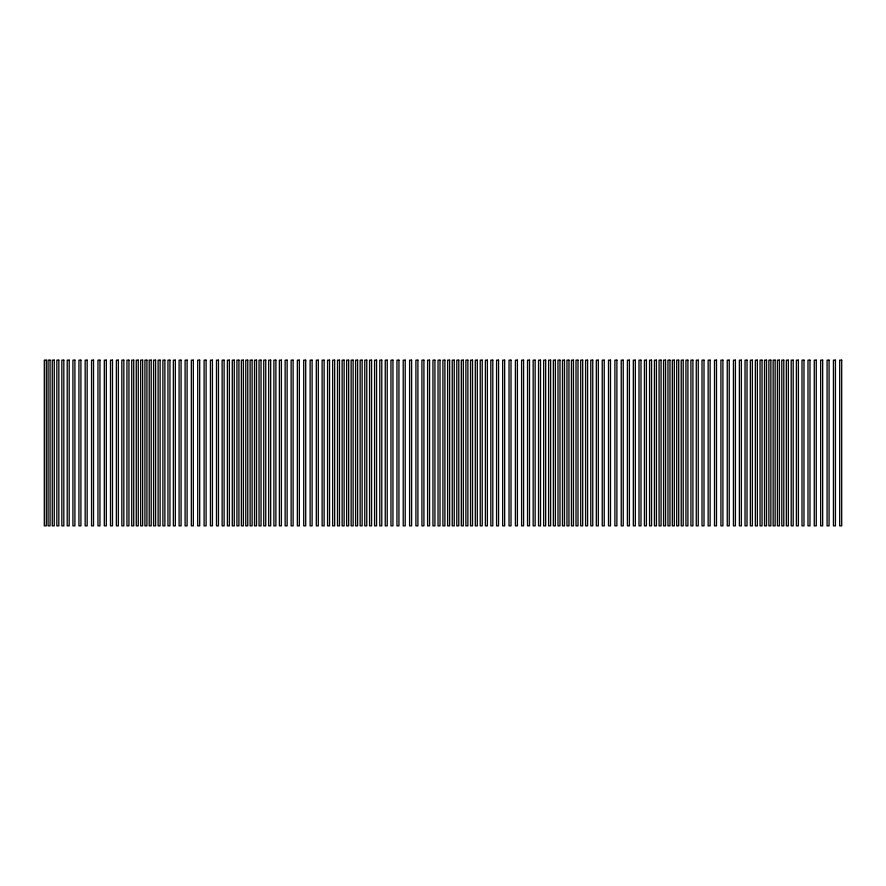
<?xml version="1.0" encoding="UTF-8"?>
<svg xmlns="http://www.w3.org/2000/svg" width="886" height="886" viewBox="0 0 886 886"><rect width="100%" height="100%" fill="white"/><g stroke="black" fill="none" stroke-linecap="round" stroke-linejoin="round"><path stroke-width="1.33" d="M46.293 360.148L44.3 360.148L44.3 525.852L46.293 525.852L46.293 360.148M50.059 360.148L48.077 360.148L48.077 525.852L50.059 525.852L50.059 360.148M54.245 360.148L52.263 360.148L52.263 525.852L54.245 525.852L54.245 360.148M58.841 360.148L56.848 360.148L56.848 525.852L58.841 525.852L58.841 360.148M63.825 360.148L61.843 360.148L61.843 525.852L63.825 525.852L63.825 360.148M69.186 360.148L67.203 360.148L67.203 525.852L69.186 525.852L69.186 360.148M74.9 360.148L72.918 360.148L72.918 525.852L74.9 525.852L74.9 360.148M80.914 360.148L78.932 360.148L78.932 525.852L80.914 525.852L80.914 360.148M87.16 360.148L85.167 360.148L85.167 525.852L87.16 525.852L87.16 360.148M93.528 360.148L91.546 360.148L91.546 525.852L93.528 525.852L93.528 360.148M99.952 360.148L97.958 360.148L97.958 525.852L99.952 525.852L99.952 360.148M106.309 360.148L104.315 360.148L104.315 525.852L106.309 525.852L106.309 360.148M112.489 360.148L110.495 360.148L110.495 525.852L112.489 525.852L112.489 360.148M118.359 360.148L116.365 360.148L116.365 525.852L118.359 525.852L118.359 360.148M123.841 360.148L121.847 360.148L121.847 525.852L123.841 525.852L123.841 360.148M128.946 360.148L126.953 360.148L126.953 525.852L128.946 525.852L128.946 360.148M133.72 360.148L131.737 360.148L131.737 525.852L133.72 525.852L133.72 360.148M138.26 360.148L136.267 360.148L136.267 525.852L138.26 525.852L138.26 360.148M142.624 360.148L140.641 360.148L140.641 525.852L142.624 525.852L142.624 360.148M146.921 360.148L144.927 360.148L144.927 525.852L146.921 525.852L146.921 360.148M151.207 360.148L149.213 360.148L149.213 525.852L151.207 525.852L151.207 360.148M155.582 360.148L153.588 360.148L153.588 525.852L155.582 525.852L155.582 360.148M160.111 360.148L158.118 360.148L158.118 525.852L160.111 525.852L160.111 360.148M164.874 360.148L162.891 360.148L162.891 525.852L164.874 525.852L164.874 360.148M169.946 360.148L167.952 360.148L167.952 525.852L169.946 525.852L169.946 360.148M175.339 360.148L173.357 360.148L173.357 525.852L175.339 525.852L175.339 360.148M181.076 360.148L179.094 360.148L179.094 525.852L181.076 525.852L181.076 360.148M187.101 360.148L185.108 360.148L185.108 525.852L187.101 525.852L187.101 360.148M193.325 360.148L191.343 360.148L191.343 525.852L193.325 525.852L193.325 360.148M199.693 360.148L197.7 360.148L197.7 525.852L199.693 525.852L199.693 360.148M206.106 360.148L204.112 360.148L204.112 525.852L206.106 525.852L206.106 360.148M212.43 360.148L210.436 360.148L210.436 525.852L212.43 525.852L212.43 360.148M218.465 360.148L216.483 360.148L216.483 525.852L218.465 525.852L218.465 360.148M224.114 360.148L222.131 360.148L222.131 525.852L224.114 525.852L224.114 360.148M229.363 360.148L227.381 360.148L227.381 525.852L229.363 525.852L229.363 360.148M234.269 360.148L232.287 360.148L232.287 525.852L234.269 525.852L234.269 360.148M238.921 360.148L236.927 360.148L236.927 525.852L238.921 525.852L238.921 360.148M243.384 360.148L241.391 360.148L241.391 525.852L243.384 525.852L243.384 360.148M247.759 360.148L245.765 360.148L245.765 525.852L247.759 525.852L247.759 360.148M252.111 360.148L250.118 360.148L250.118 525.852L252.111 525.852L252.111 360.148M256.519 360.148L254.526 360.148L254.526 525.852L256.519 525.852L256.519 360.148M261.038 360.148L259.044 360.148L259.044 525.852L261.038 525.852L261.038 360.148M265.745 360.148L263.751 360.148L263.751 525.852L265.745 525.852L265.745 360.148M270.684 360.148L268.691 360.148L268.691 525.852L270.684 525.852L270.684 360.148M275.889 360.148L273.907 360.148L273.907 525.852L275.889 525.852L275.889 360.148M281.383 360.148L279.389 360.148L279.389 525.852L281.383 525.852L281.383 360.148M287.13 360.148L285.137 360.148L285.137 525.852L287.13 525.852L287.13 360.148M293.122 360.148L291.14 360.148L291.14 525.852L293.122 525.852L293.122 360.148M299.335 360.148L297.353 360.148L297.353 525.852L299.335 525.852L299.335 360.148M305.714 360.148L303.721 360.148L303.721 525.852L305.714 525.852L305.714 360.148M312.105 360.148L310.122 360.148L310.122 525.852L312.105 525.852L312.105 360.148M318.295 360.148L316.302 360.148L316.302 525.852L318.295 525.852L318.295 360.148M324.121 360.148L322.127 360.148L322.127 525.852L324.121 525.852L324.121 360.148M329.559 360.148L327.565 360.148L327.565 525.852L329.559 525.852L329.559 360.148M334.653 360.148L332.66 360.148L332.66 525.852L334.653 525.852L334.653 360.148M339.482 360.148L337.5 360.148L337.5 525.852L339.482 525.852L339.482 360.148M344.122 360.148L342.14 360.148L342.14 525.852L344.122 525.852L344.122 360.148M348.663 360.148L346.67 360.148L346.67 525.852L348.663 525.852L348.663 360.148M353.137 360.148L351.144 360.148L351.144 525.852L353.137 525.852L353.137 360.148M357.601 360.148L355.618 360.148L355.618 525.852L357.601 525.852L357.601 360.148M362.13 360.148L360.148 360.148L360.148 525.852L362.13 525.852L362.13 360.148M366.771 360.148L364.777 360.148L364.777 525.852L366.771 525.852L366.771 360.148M371.577 360.148L369.584 360.148L369.584 525.852L371.577 525.852L371.577 360.148M376.572 360.148L374.579 360.148L374.579 525.852L376.572 525.852L376.572 360.148M381.777 360.148L379.795 360.148L379.795 525.852L381.777 525.852L381.777 360.148M387.226 360.148L385.244 360.148L385.244 525.852L387.226 525.852L387.226 360.148M392.941 360.148L390.959 360.148L390.959 525.852L392.941 525.852L392.941 360.148M398.944 360.148L396.95 360.148L396.95 525.852L398.944 525.852L398.944 360.148M405.201 360.148L403.208 360.148L403.208 525.852L405.201 525.852L405.201 360.148M411.602 360.148L409.609 360.148L409.609 525.852L411.602 525.852L411.602 360.148M417.904 360.148L415.911 360.148L415.911 525.852L417.904 525.852L417.904 360.148M423.918 360.148L421.924 360.148L421.924 525.852L423.918 525.852L423.918 360.148M429.577 360.148L427.595 360.148L427.595 525.852L429.577 525.852L429.577 360.148M434.926 360.148L432.944 360.148L432.944 525.852L434.926 525.852L434.926 360.148M440.01 360.148L438.027 360.148L438.027 525.852L440.01 525.852L440.01 360.148M444.894 360.148L442.911 360.148L442.911 525.852L444.894 525.852L444.894 360.148M449.623 360.148L447.64 360.148L447.64 525.852L449.623 525.852L449.623 360.148M454.241 360.148L452.248 360.148L452.248 525.852L454.241 525.852L454.241 360.148M458.782 360.148L456.799 360.148L456.799 525.852L458.782 525.852L458.782 360.148M463.312 360.148L461.318 360.148L461.318 525.852L463.312 525.852L463.312 360.148M467.874 360.148L465.881 360.148L465.881 525.852L467.874 525.852L467.874 360.148M472.515 360.148L470.532 360.148L470.532 525.852L472.515 525.852L472.515 360.148M477.288 360.148L475.295 360.148L475.295 525.852L477.288 525.852L477.288 360.148M482.228 360.148L480.234 360.148L480.234 525.852L482.228 525.852L482.228 360.148M487.378 360.148L485.384 360.148L485.384 525.852L487.378 525.852L487.378 360.148M492.804 360.148L490.822 360.148L490.822 525.852L492.804 525.852L492.804 360.148M498.563 360.148L496.57 360.148L496.57 525.852L498.563 525.852L498.563 360.148M504.655 360.148L502.672 360.148L502.672 525.852L504.655 525.852L504.655 360.148M511.012 360.148L509.029 360.148L509.029 525.852L511.012 525.852L511.012 360.148M517.402 360.148L515.408 360.148L515.408 525.852L517.402 525.852L517.402 360.148M523.593 360.148L521.599 360.148L521.599 525.852L523.593 525.852L523.593 360.148M529.507 360.148L527.524 360.148L527.524 525.852L529.507 525.852L529.507 360.148M535.144 360.148L533.162 360.148L533.162 525.852L535.144 525.852L535.144 360.148M540.526 360.148L538.533 360.148L538.533 525.852L540.526 525.852L540.526 360.148M545.676 360.148L543.683 360.148L543.683 525.852L545.676 525.852L545.676 360.148M550.616 360.148L548.622 360.148L548.622 525.852L550.616 525.852L550.616 360.148M555.367 360.148L553.373 360.148L553.373 525.852L555.367 525.852L555.367 360.148M559.974 360.148L557.981 360.148L557.981 525.852L559.974 525.852L559.974 360.148M564.482 360.148L562.488 360.148L562.488 525.852L564.482 525.852L564.482 360.148M568.956 360.148L566.962 360.148L566.962 525.852L568.956 525.852L568.956 360.148M573.441 360.148L571.459 360.148L571.459 525.852L573.441 525.852L573.441 360.148M578.004 360.148L576.011 360.148L576.011 525.852L578.004 525.852L578.004 360.148M582.7 360.148L580.707 360.148L580.707 525.852L582.7 525.852L582.7 360.148M587.595 360.148L585.602 360.148L585.602 525.852L587.595 525.852L587.595 360.148M592.767 360.148L590.785 360.148L590.785 525.852L592.767 525.852L592.767 360.148M598.305 360.148L596.311 360.148L596.311 525.852L598.305 525.852L598.305 360.148M604.23 360.148L602.236 360.148L602.236 525.852L604.23 525.852L604.23 360.148M610.487 360.148L608.494 360.148L608.494 525.852L610.487 525.852L610.487 360.148M616.889 360.148L614.906 360.148L614.906 525.852L616.889 525.852L616.889 360.148M623.235 360.148L621.241 360.148L621.241 525.852L623.235 525.852L623.235 360.148M629.392 360.148L627.399 360.148L627.399 525.852L629.392 525.852L629.392 360.148M635.317 360.148L633.324 360.148L633.324 525.852L635.317 525.852L635.317 360.148M640.999 360.148L639.005 360.148L639.005 525.852L640.999 525.852L640.999 360.148M646.403 360.148L644.421 360.148L644.421 525.852L646.403 525.852L646.403 360.148M651.542 360.148L649.56 360.148L649.56 525.852L651.542 525.852L651.542 360.148M656.426 360.148L654.433 360.148L654.433 525.852L656.426 525.852L656.426 360.148M661.078 360.148L659.084 360.148L659.084 525.852L661.078 525.852L661.078 360.148M665.563 360.148L663.581 360.148L663.581 525.852L665.563 525.852L665.563 360.148M669.96 360.148L667.966 360.148L667.966 525.852L669.96 525.852L669.96 360.148M674.312 360.148L672.33 360.148L672.33 525.852L674.312 525.852L674.312 360.148M678.709 360.148L676.716 360.148L676.716 525.852L678.709 525.852L678.709 360.148M683.217 360.148L681.223 360.148L681.223 525.852L683.217 525.852L683.217 360.148M687.913 360.148L685.93 360.148L685.93 525.852L687.913 525.852L687.913 360.148M692.907 360.148L690.914 360.148L690.914 525.852L692.907 525.852L692.907 360.148M698.257 360.148L696.263 360.148L696.263 525.852L698.257 525.852L698.257 360.148M704.005 360.148L702.011 360.148L702.011 525.852L704.005 525.852L704.005 360.148M710.129 360.148L708.147 360.148L708.147 525.852L710.129 525.852L710.129 360.148M716.497 360.148L714.504 360.148L714.504 525.852L716.497 525.852L716.497 360.148M722.898 360.148L720.916 360.148L720.916 525.852L722.898 525.852L722.898 360.148M729.233 360.148L727.251 360.148L727.251 525.852L729.233 525.852L729.233 360.148M735.413 360.148L733.431 360.148L733.431 525.852L735.413 525.852L735.413 360.148M741.36 360.148L739.378 360.148L739.378 525.852L741.36 525.852L741.36 360.148M747.02 360.148L745.037 360.148L745.037 525.852L747.02 525.852L747.02 360.148M752.347 360.148L750.353 360.148L750.353 525.852L752.347 525.852L752.347 360.148M757.342 360.148L755.348 360.148L755.348 525.852L757.342 525.852L757.342 360.148M762.049 360.148L760.055 360.148L760.055 525.852L762.049 525.852L762.049 360.148M766.523 360.148L764.54 360.148L764.54 525.852L766.523 525.852L766.523 360.148M770.864 360.148L768.882 360.148L768.882 525.852L770.864 525.852L770.864 360.148M775.139 360.148L773.146 360.148L773.146 525.852L775.139 525.852L775.139 360.148M779.414 360.148L777.421 360.148L777.421 525.852L779.414 525.852L779.414 360.148M783.789 360.148L781.795 360.148L781.795 525.852L783.789 525.852L783.789 360.148M788.352 360.148L786.358 360.148L786.358 525.852L788.352 525.852L788.352 360.148M793.192 360.148L791.198 360.148L791.198 525.852L793.192 525.852L793.192 360.148M798.375 360.148L796.392 360.148L796.392 525.852L798.375 525.852L798.375 360.148M803.979 360.148L801.996 360.148L801.996 525.852L803.979 525.852L803.979 360.148M809.981 360.148L807.988 360.148L807.988 525.852L809.981 525.852L809.981 360.148M816.261 360.148L814.267 360.148L814.267 525.852L816.261 525.852L816.261 360.148M822.662 360.148L820.669 360.148L820.669 525.852L822.662 525.852L822.662 360.148M829.074 360.148L827.081 360.148L827.081 525.852L829.074 525.852L829.074 360.148M835.432 360.148L833.438 360.148L833.438 525.852L835.432 525.852L835.432 360.148M841.7 360.148L839.707 360.148L839.707 525.852L841.7 525.852L841.7 360.148"/></g></svg>
